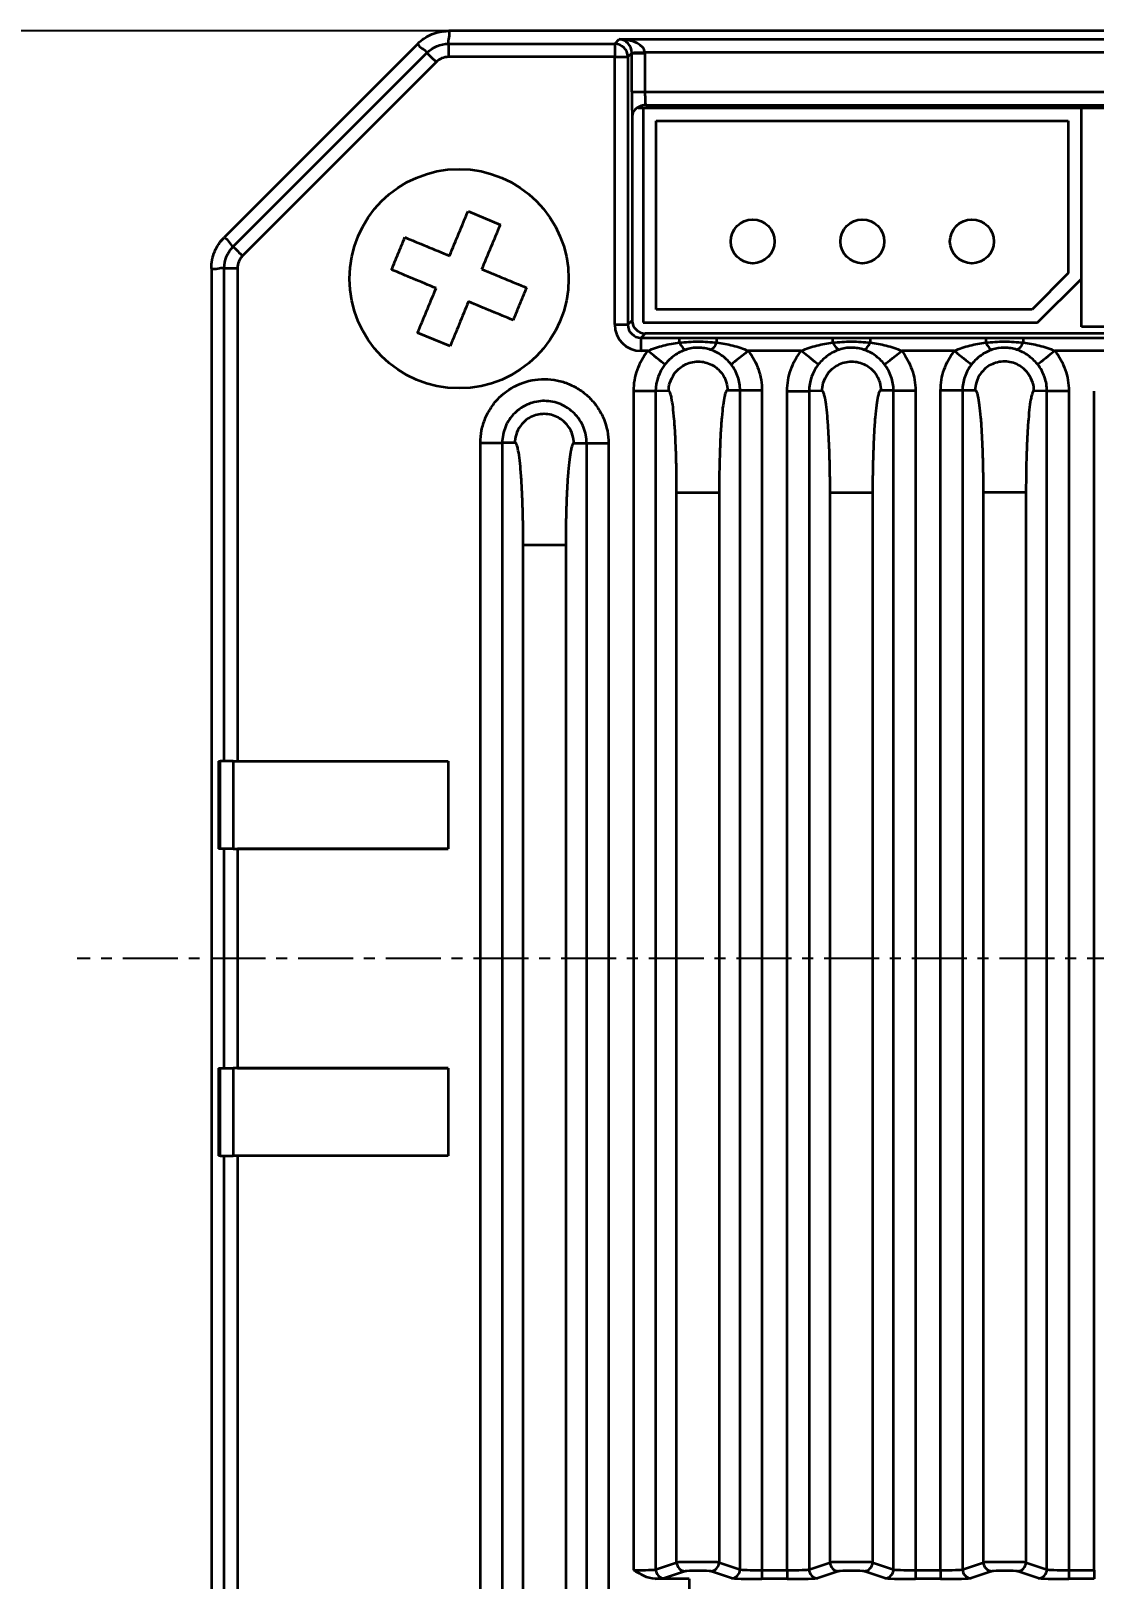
# Model space of a CAD drawing. Header units: inches. Extents: x 0 to 702, y -298 to -87.
# Drawn here: x 38.23 to 62.49, y -167.16 to -131.85 of the extents above; entities that cross this region are included whole.
import ezdxf

# ---------------------------------------------------------------- set-up
doc = ezdxf.new("R2010")
doc.units = ezdxf.units.IN
doc.linetypes.add('CENTER', pattern=[2, 1.25, -0.25, 0.25, -0.25])
doc.layers.add('尺寸线层', color=3, linetype='Continuous')
doc.layers.add('粗实线层', color=7, linetype='Continuous', lineweight=35)
doc.styles.add('字高0', font='hyswlongfangsong.ttf')
doc.dimstyles.new('1倍高(字高3.5)', dxfattribs={"dimtxt": 3.5, "dimasz": 2.5, "dimexe": 1.25, "dimexo": 0.625, "dimtad": 1, "dimtoh": 1, "dimdsep": 46, "dimtxsty": '字高0', "dimcen": 2.5, "dimazin": 2, "dimtfac": 1, "dimtmove": 0, "dimatfit": 3, "dimfxl": 1, "dimarcsym": 0})

# ---------------------------------------------------------------- blocks, each defined once
blk = doc.blocks.new('*D14')
at = {"layer": '尺寸线层', "color": 0, "lineweight": -2, "transparency": 16777216}
for p, q in [((42.348, -165.819), (42.348, -194.616)), ((84.648, -165.819), (84.648, -194.616)), ((44.848, -193.366), (82.148, -193.366))]:
    blk.add_line(p, q, dxfattribs=at)
at = {"layer": '尺寸线层', "color": 0, "transparency": 16777216}
for points in [[(44.848, -192.95), (44.848, -193.783), (42.348, -193.366)], [(82.148, -192.95), (82.148, -193.783), (84.648, -193.366)]]:
    blk.add_solid(points, dxfattribs=at)
at = {"layer": '尺寸线层', "color": 0, "transparency": 16777216, "insert": (63.498, -190.991), "char_height": 3.5, "attachment_point": 5, "style": '字高0'}
blk.add_mtext('42', dxfattribs=at)
blk = doc.blocks.new('*D15')
at = {"layer": '尺寸线层', "color": 0, "lineweight": -2, "transparency": 16777216}
for p, q in [((56.642, -131.854), (34.18, -131.854)), ((35.43, -171.654), (35.43, -134.354)), ((56.642, -174.154), (34.18, -174.154))]:
    blk.add_line(p, q, dxfattribs=at)
at = {"layer": '尺寸线层', "color": 0, "transparency": 16777216}
for points in [[(35.013, -134.354), (35.847, -134.354), (35.43, -131.854)], [(35.013, -171.654), (35.847, -171.654), (35.43, -174.154)]]:
    blk.add_solid(points, dxfattribs=at)
at = {"layer": '尺寸线层', "color": 0, "transparency": 16777216, "insert": (33.055, -153.004), "char_height": 3.5, "attachment_point": 5, "rotation": 90, "style": '字高0'}
blk.add_mtext('42', dxfattribs=at)

msp = doc.modelspace()

# ---------------------------------------------------------------- linework, layer by layer
at = {"color": 0, "linetype": 'CENTER'}
msp.add_line((87.58, -153.004), (39.29, -153.004), dxfattribs=at)
at = {"layer": '粗实线层', "color": 0, "linetype": 'Continuous'}
for p, q in [((47.643, -131.866), (47.762, -131.854)), ((79.234, -131.854), (47.762, -131.854)), ((47.055, -132.147), (42.64, -136.562)), ((42.846, -136.771), (47.264, -132.353)), ((47.759, -132.148), (51.551, -132.148)), ((47.759, -132.148), (47.759, -132.448)), ((51.551, -132.148), (51.655, -132.043)), ((51.551, -132.148), (51.551, -132.448)), ((51.655, -132.043), (74.74, -132.043)), ((51.94, -132.358), (51.851, -132.448)), ((51.94, -133.243), (51.94, -132.358)), ((51.94, -132.358), (52.24, -132.358)), ((74.156, -132.343), (52.24, -132.343)), ((52.24, -132.358), (52.24, -133.243)), ((47.476, -132.565), (43.058, -136.983)), ((51.551, -132.448), (47.759, -132.448)), ((51.551, -138.552), (51.551, -132.448)), ((51.551, -132.448), (51.851, -132.448)), ((51.851, -132.448), (51.851, -138.552)), ((51.94, -133.243), (52.24, -133.243)), ((52.24, -133.243), (74.155, -133.243)), ((52.077, -133.604), (52.198, -133.604)), ((52.198, -133.604), (52.198, -138.504)), ((52.198, -133.604), (62.198, -133.604)), ((52.256, -133.543), (74.14, -133.543)), ((62.198, -133.604), (74.198, -133.604)), ((62.198, -138.604), (62.198, -133.604)), ((51.948, -134.038), (51.948, -138.455)), ((52.498, -133.904), (61.898, -133.904)), ((52.498, -138.204), (52.498, -133.904)), ((61.898, -133.904), (61.898, -137.38)), ((48.203, -135.966), (48.942, -136.272)), ((42.564, -136.654), (42.641, -136.562)), ((42.348, -137.268), (42.348, -168.74)), ((42.641, -148.504), (42.641, -137.266)), ((42.641, -137.266), (42.941, -137.266)), ((42.941, -137.266), (42.941, -148.504)), ((61.898, -137.38), (61.073, -138.204)), ((61.198, -138.504), (62.198, -137.504)), ((61.073, -138.204), (52.498, -138.204)), ((47.793, -139.043), (47.054, -138.737)), ((51.551, -138.552), (51.851, -138.552)), ((51.851, -138.552), (51.948, -138.455)), ((52.198, -138.504), (61.198, -138.504)), ((74.198, -138.604), (62.198, -138.604)), ((52.248, -138.754), (52.15, -138.852)), ((52.15, -139.151), (52.15, -138.852)), ((52.15, -138.852), (53.027, -138.852)), ((74.148, -138.754), (52.248, -138.754)), ((53.88, -138.852), (56.527, -138.852)), ((57.38, -138.852), (60.015, -138.852)), ((60.869, -138.852), (63.527, -138.852)), ((52.305, -139.151), (52.15, -139.151)), ((55.805, -139.151), (54.598, -139.151)), ((59.298, -139.151), (58.098, -139.151)), ((62.805, -139.151), (61.59, -139.151)), ((51.985, -166.955), (51.985, -140.065)), ((52.78, -140.063), (52.484, -140.065)), ((52.484, -140.065), (52.484, -166.938)), ((54.411, -140.053), (54.124, -140.053)), ((54.411, -166.938), (54.411, -140.053)), ((54.91, -140.053), (54.91, -166.955)), ((55.485, -166.955), (55.485, -140.065)), ((56.28, -140.063), (55.984, -140.065)), ((55.984, -140.065), (55.984, -166.938)), ((57.911, -140.053), (57.624, -140.053)), ((57.911, -166.938), (57.911, -140.053)), ((58.41, -140.053), (58.41, -166.955)), ((58.985, -166.955), (58.985, -140.053)), ((59.772, -140.053), (59.484, -140.053)), ((59.484, -140.053), (59.484, -166.938)), ((61.411, -140.065), (61.115, -140.063)), ((61.411, -166.938), (61.411, -140.065)), ((61.91, -140.065), (61.91, -166.955)), ((62.485, -166.955), (62.485, -140.065)), ((48.485, -172.659), (48.485, -141.249)), ((48.984, -141.249), (48.984, -172.659)), ((49.272, -141.249), (48.984, -141.249)), ((50.911, -141.262), (50.615, -141.26)), ((50.911, -172.647), (50.911, -141.262)), ((51.41, -141.262), (51.41, -172.647)), ((52.963, -166.778), (52.963, -142.383)), ((53.932, -142.383), (53.932, -166.778)), ((56.463, -166.778), (56.463, -142.383)), ((57.432, -142.383), (57.432, -166.778)), ((59.963, -166.778), (59.963, -142.383)), ((60.932, -142.383), (60.932, -166.778)), ((49.463, -170.329), (49.463, -143.58)), ((50.432, -143.58), (50.432, -170.329)), ((42.513, -148.504), (42.513, -150.504)), ((42.513, -148.504), (42.548, -148.504)), ((42.548, -150.504), (42.548, -148.504)), ((42.848, -148.504), (42.548, -148.504)), ((42.848, -148.504), (42.848, -150.504)), ((42.848, -148.504), (47.748, -148.504)), ((42.941, -148.504), (47.748, -148.504)), ((47.748, -148.504), (47.748, -150.504)), ((42.548, -150.504), (42.513, -150.504)), ((42.848, -150.504), (42.548, -150.504)), ((42.641, -155.504), (42.641, -150.504)), ((42.848, -150.504), (47.748, -150.504)), ((42.941, -150.504), (42.941, -155.504)), ((47.748, -150.504), (42.941, -150.504)), ((42.513, -155.504), (42.513, -157.504)), ((42.513, -155.504), (42.548, -155.504)), ((42.548, -157.504), (42.548, -155.504)), ((42.548, -155.504), (42.848, -155.504)), ((42.848, -155.504), (42.848, -157.504)), ((47.748, -155.504), (42.848, -155.504)), ((42.941, -155.504), (47.748, -155.504)), ((47.748, -155.504), (47.748, -157.504)), ((42.548, -157.504), (42.513, -157.504)), ((42.548, -157.504), (42.848, -157.504)), ((42.641, -168.743), (42.641, -157.504)), ((47.748, -157.504), (42.848, -157.504)), ((42.941, -157.504), (42.941, -168.743)), ((47.748, -157.504), (42.941, -157.504)), ((52.484, -166.938), (52.963, -166.778)), ((53.163, -166.978), (52.683, -167.138)), ((54.212, -167.138), (53.733, -166.978)), ((53.932, -166.778), (54.411, -166.938)), ((54.91, -166.955), (54.91, -167.155)), ((54.91, -166.955), (55.485, -166.955)), ((55.485, -166.955), (55.485, -167.155)), ((55.984, -166.938), (56.463, -166.778)), ((56.663, -166.978), (56.183, -167.138)), ((57.712, -167.138), (57.233, -166.978)), ((57.432, -166.778), (57.911, -166.938)), ((58.41, -166.955), (58.41, -167.155)), ((58.41, -166.955), (58.985, -166.955)), ((58.985, -166.955), (58.985, -167.155)), ((59.484, -166.938), (59.963, -166.778)), ((60.163, -166.978), (59.683, -167.138)), ((61.212, -167.138), (60.733, -166.978)), ((60.932, -166.778), (61.411, -166.938)), ((61.91, -166.955), (61.91, -167.155)), ((61.91, -166.955), (62.485, -166.955)), ((62.485, -166.955), (62.485, -167.155)), ((53.251, -167.15), (52.47, -167.15)), ((53.251, -167.15), (53.251, -173.704)), ((55.485, -167.155), (54.91, -167.155)), ((58.985, -167.155), (58.41, -167.155)), ((62.485, -167.155), (61.91, -167.155))]:
    msp.add_line(p, q, dxfattribs=at)
at = {"layer": '粗实线层', "color": 0, "linetype": 'Continuous', "flags": 128}
for points in [[(47.264, -132.353), (47.269, -132.358), (47.282, -132.371), (47.302, -132.391), (47.328, -132.417), (47.36, -132.449), (47.396, -132.485), (47.435, -132.524), (47.476, -132.565)], [(51.94, -132.351), (51.947, -132.351), (51.965, -132.35), (51.993, -132.349), (52.03, -132.348), (52.076, -132.347), (52.127, -132.346), (52.182, -132.345), (52.24, -132.343)], [(42.846, -136.771), (42.851, -136.776), (42.864, -136.789), (42.884, -136.808), (42.91, -136.835), (42.942, -136.867), (42.978, -136.903), (43.018, -136.942), (43.058, -136.983)], [(52.695, -139.462), (52.683, -139.452), (52.657, -139.432), (52.619, -139.402), (52.571, -139.363), (52.513, -139.317), (52.448, -139.265), (52.378, -139.209), (52.305, -139.151)], [(54.598, -139.151), (54.525, -139.209), (54.455, -139.264), (54.389, -139.316), (54.331, -139.361), (54.282, -139.4), (54.244, -139.43), (54.219, -139.45), (54.206, -139.46)], [(56.195, -139.462), (56.183, -139.452), (56.157, -139.432), (56.119, -139.402), (56.071, -139.363), (56.013, -139.317), (55.948, -139.265), (55.878, -139.209), (55.805, -139.151)], [(57.706, -139.46), (57.719, -139.45), (57.744, -139.43), (57.782, -139.4), (57.831, -139.361), (57.889, -139.316), (57.955, -139.264), (58.025, -139.209), (58.098, -139.151)], [(59.298, -139.151), (59.37, -139.209), (59.441, -139.264), (59.506, -139.316), (59.564, -139.361), (59.613, -139.4), (59.651, -139.43), (59.677, -139.45), (59.689, -139.46)], [(61.59, -139.151), (61.518, -139.209), (61.448, -139.265), (61.383, -139.317), (61.325, -139.363), (61.276, -139.402), (61.238, -139.432), (61.213, -139.452), (61.2, -139.462)]]:
    msp.add_lwpolyline(points, dxfattribs=at)
at = {"layer": '粗实线层', "color": 0, "linetype": 'Continuous'}
for centre, radius in [((47.998, -137.504), 2.5), ((54.698, -136.654), 0.5), ((57.198, -136.654), 0.5), ((59.698, -136.654), 0.5)]:
    msp.add_circle(centre, radius, dxfattribs=at)
for centre, radius, start, end in [((51.55, -132.448), 0.3, 0.0465, 89.9537), ((52.256, -133.843), 0.3, 89.9593, 116.6074), ((52.684, -166.938), 0.2, 180.0596, 269.7832), ((53.163, -166.778), 0.2, 180.0589, 269.7836), ((53.732, -166.778), 0.2, 270.2166, 359.9405), ((54.211, -166.938), 0.2, 270.2168, 359.9406), ((56.184, -166.938), 0.2, 180.0592, 269.7834), ((56.663, -166.778), 0.2, 180.0593, 269.7834), ((57.232, -166.778), 0.2, 270.2165, 359.9408), ((57.711, -166.938), 0.2, 270.2167, 359.9406), ((59.684, -166.938), 0.2, 180.0594, 269.7833), ((60.163, -166.778), 0.2, 180.0592, 269.7835), ((60.732, -166.778), 0.2, 270.2165, 359.9408), ((61.211, -166.938), 0.2, 270.2167, 359.9406)]:
    msp.add_arc(centre, radius, start, end, dxfattribs=at)
for centre, major_axis, ratio, start_param, end_param in [((51.655, -132.343), (0.113, -0.281), 0.928188, 1.187683, 2.732299), ((51.655, -132.343), (0.584, -0.011), 0.512958, 0.035533, 1.58015), ((51.64, -132.359), (-0.213, -0.213), 0.997948, 2.356537, 2.382032), ((51.64, -132.359), (-0.425, -0.425), 0.999315, 2.356537, 2.382032), ((51.956, -133.243), (0, -0.6), 0.026186, 4.712389, 5.866355), ((52.256, -133.243), (0, -0.3), 0.052372, 4.712389, 6.309365), ((51.961, -134.038), (0, -0.5), 0.026186, 4.197059, 4.712389), ((52.151, -138.551), (0.425, 0.425), 0.999315, 2.356537, 3.926648), ((52.151, -138.551), (-0.213, -0.213), 0.997948, 5.49813, 7.068241), ((52.248, -138.454), (0.212, 0.212), 0.999315, 2.356537, 3.926648), ((51.985, -166.936), (0.5, 0), 0.03666, 4.712389, 6.204645), ((53.448, -166.779), (0.486, 0), 0.015406, 0.07854, 3.063053), ((53.448, -166.979), (0.286, 0), 0.026186, 0.07854, 3.063053), ((54.91, -166.936), (0.5, 0), 0.03666, 3.220132, 4.712389), ((55.485, -166.936), (0.5, 0), 0.03666, 4.712389, 6.204645), ((56.948, -166.779), (0.486, 0), 0.015406, 0.07854, 3.063053), ((56.948, -166.979), (0.286, 0), 0.026186, 0.07854, 3.063053), ((58.41, -166.936), (0.5, 0), 0.03666, 3.220132, 4.712389), ((58.985, -166.936), (0.5, 0), 0.03666, 4.712389, 6.204645), ((60.448, -166.779), (0.486, 0), 0.015406, 0.07854, 3.063053), ((60.448, -166.979), (0.286, 0), 0.026186, 0.07854, 3.063053), ((61.91, -166.936), (0.5, 0), 0.03666, 3.220132, 4.712389), ((51.985, -167.136), (0.7, 0), 0.026186, 5.476837, 6.204645), ((54.91, -167.136), (0.7, 0), 0.026186, 3.220132, 4.712389), ((55.485, -167.136), (0.7, 0), 0.026186, 4.712389, 6.204645), ((58.41, -167.136), (0.7, 0), 0.026186, 3.220132, 4.712389), ((58.985, -167.136), (0.7, 0), 0.026186, 4.712389, 6.204645), ((61.91, -167.136), (0.7, 0), 0.026186, 3.220132, 4.712389)]:
    msp.add_ellipse(centre, major_axis=major_axis, ratio=ratio, start_param=start_param, end_param=end_param, dxfattribs=at)
for points, knots in [([(47.055, -132.147), (47.148, -132.054), (47.257, -131.981), (47.5, -131.88), (47.63, -131.854), (47.762, -131.854)], [0, 0, 0, 0, 0.5, 0.5, 1, 1, 1, 1]), ([(52.122, -133.575), (52.084, -133.594), (52.04, -133.618), (51.973, -133.688), (51.95, -133.735), (51.949, -133.792)], [0, 0, 0, 0, 0.5, 0.5, 1, 1, 1, 1]), ([(47.781, -136.982), (47.853, -136.809), (47.999, -136.458), (48.134, -136.131), (48.203, -135.966)], [0, 0, 0, 0, 0.493133, 1, 1, 1, 1]), ([(42.348, -137.268), (42.348, -137.136), (42.373, -137.008), (42.474, -136.765), (42.547, -136.655), (42.64, -136.562)], [0, 0, 0, 0, 0.5, 0.5, 1, 1, 1, 1]), ([(46.765, -136.56), (46.926, -136.627), (47.253, -136.762), (47.604, -136.908), (47.781, -136.982)], [0, 0, 0, 0, 0.493132, 1, 1, 1, 1]), ([(48.52, -137.288), (48.592, -137.115), (48.738, -136.764), (48.873, -136.438), (48.942, -136.272)], [0, 0, 0, 0, 0.493133, 1, 1, 1, 1]), ([(47.475, -137.721), (47.302, -137.649), (46.951, -137.503), (46.624, -137.368), (46.459, -137.299)], [0, 0, 0, 0, 0.493133, 1, 1, 1, 1]), ([(48.52, -137.288), (48.693, -137.36), (49.044, -137.505), (49.371, -137.641), (49.536, -137.709)], [0, 0, 0, 0, 0.493133, 1, 1, 1, 1]), ([(47.054, -138.737), (47.12, -138.576), (47.256, -138.249), (47.401, -137.898), (47.475, -137.721)], [0, 0, 0, 0, 0.493133, 1, 1, 1, 1]), ([(48.214, -138.027), (48.142, -138.2), (47.997, -138.551), (47.861, -138.878), (47.793, -139.043)], [0, 0, 0, 0, 0.493133, 1, 1, 1, 1]), ([(49.23, -138.448), (49.069, -138.382), (48.743, -138.246), (48.392, -138.101), (48.214, -138.027)], [0, 0, 0, 0, 0.493133, 1, 1, 1, 1]), ([(49.536, -137.709), (49.485, -137.833), (49.383, -138.079), (49.281, -138.325), (49.23, -138.448)], [0, 0, 0, 0, 0.499999, 1, 1, 1, 1]), ([(52.305, -139.151), (52.419, -139.098), (52.538, -139.059), (52.78, -138.998), (52.903, -138.977), (53.027, -138.962)], [0, 0, 0, 0, 0.5, 0.5, 1, 1, 1, 1]), ([(53.027, -138.852), (53.098, -138.852), (53.24, -138.852), (53.406, -138.852), (53.548, -138.852), (53.662, -138.852), (53.78, -138.852), (53.851, -138.852), (53.88, -138.852)], [0, 0, 0, 0, 0.250053, 0.500105, 0.583751, 0.750064, 0.89878, 1, 1, 1, 1]), ([(53.027, -138.962), (53.168, -138.949), (53.31, -138.937), (53.595, -138.937), (53.737, -138.949), (53.879, -138.961)], [0, 0, 0, 0, 0.5, 0.5, 1, 1, 1, 1]), ([(53.735, -139.123), (53.692, -139.108), (53.646, -139.097), (53.551, -139.082), (53.502, -139.078), (53.404, -139.078), (53.357, -139.081), (53.262, -139.097), (53.215, -139.108), (53.172, -139.123)], [0, 0, 0, 0, 0.25, 0.25, 0.5, 0.5, 0.75, 0.75, 1, 1, 1, 1]), ([(53.879, -138.962), (54.003, -138.977), (54.125, -138.998), (54.366, -139.059), (54.484, -139.097), (54.598, -139.151)], [0, 0, 0, 0, 0.5, 0.5, 1, 1, 1, 1]), ([(55.805, -139.151), (55.919, -139.098), (56.038, -139.059), (56.28, -138.998), (56.403, -138.977), (56.527, -138.962)], [0, 0, 0, 0, 0.5, 0.5, 1, 1, 1, 1]), ([(56.527, -138.852), (56.598, -138.852), (56.74, -138.852), (56.906, -138.852), (57.048, -138.852), (57.162, -138.852), (57.28, -138.852), (57.351, -138.852), (57.38, -138.852)], [0, 0, 0, 0, 0.250053, 0.500105, 0.583751, 0.750064, 0.89878, 1, 1, 1, 1]), ([(56.527, -138.962), (56.669, -138.949), (56.811, -138.937), (57.095, -138.937), (57.238, -138.949), (57.38, -138.962)], [0, 0, 0, 0, 0.5, 0.5, 1, 1, 1, 1]), ([(57.236, -139.123), (57.192, -139.108), (57.146, -139.097), (57.052, -139.082), (57.002, -139.078), (56.905, -139.078), (56.857, -139.081), (56.762, -139.097), (56.715, -139.108), (56.672, -139.123)], [0, 0, 0, 0, 0.25, 0.25, 0.5, 0.5, 0.75, 0.75, 1, 1, 1, 1]), ([(57.38, -138.962), (57.503, -138.977), (57.625, -138.998), (57.866, -139.059), (57.984, -139.097), (58.098, -139.151)], [0, 0, 0, 0, 0.5, 0.5, 1, 1, 1, 1]), ([(59.298, -139.151), (59.411, -139.097), (59.53, -139.059), (59.77, -138.998), (59.892, -138.977), (60.016, -138.962)], [0, 0, 0, 0, 0.5, 0.5, 1, 1, 1, 1]), ([(60.015, -138.852), (60.087, -138.852), (60.229, -138.852), (60.395, -138.852), (60.537, -138.852), (60.65, -138.852), (60.769, -138.852), (60.84, -138.852), (60.869, -138.852)], [0, 0, 0, 0, 0.250047, 0.500094, 0.583435, 0.750058, 0.898476, 1, 1, 1, 1]), ([(60.016, -138.961), (60.158, -138.949), (60.3, -138.937), (60.584, -138.937), (60.727, -138.949), (60.868, -138.962)], [0, 0, 0, 0, 0.5, 0.5, 1, 1, 1, 1]), ([(60.723, -139.123), (60.68, -139.108), (60.633, -139.097), (60.539, -139.082), (60.491, -139.078), (60.346, -139.077), (60.248, -139.093), (60.161, -139.122)], [0, 0, 0, 0, 0.25, 0.25, 0.5, 0.5, 1, 1, 1, 1]), ([(60.869, -138.962), (60.993, -138.977), (61.115, -138.998), (61.357, -139.059), (61.476, -139.098), (61.59, -139.151)], [0, 0, 0, 0, 0.5, 0.5, 1, 1, 1, 1]), ([(51.985, -140.065), (51.985, -139.899), (52.013, -139.738), (52.123, -139.425), (52.202, -139.281), (52.305, -139.151)], [0, 0, 0, 0, 0.5, 0.5, 1, 1, 1, 1]), ([(53.172, -139.123), (53.079, -139.154), (52.995, -139.197), (52.835, -139.31), (52.761, -139.379), (52.695, -139.462)], [0, 0, 0, 0, 0.5, 0.5, 1, 1, 1, 1]), ([(52.78, -140.063), (52.78, -140.007), (52.788, -139.944), (52.829, -139.807), (52.863, -139.733), (52.971, -139.59), (53.045, -139.522), (53.23, -139.423), (53.341, -139.393), (53.563, -139.392), (53.673, -139.42), (53.858, -139.516), (53.933, -139.583), (54.041, -139.724), (54.075, -139.798), (54.116, -139.934), (54.123, -139.997), (54.124, -140.053)], [0, 0, 0, 0, 0.125, 0.125, 0.25, 0.25, 0.375, 0.375, 0.5, 0.5, 0.625, 0.625, 0.75, 0.75, 0.875, 0.875, 1, 1, 1, 1]), ([(54.206, -139.46), (54.141, -139.378), (54.068, -139.308), (53.91, -139.196), (53.827, -139.153), (53.735, -139.123)], [0, 0, 0, 0, 0.5, 0.5, 1, 1, 1, 1]), ([(54.598, -139.151), (54.699, -139.28), (54.776, -139.422), (54.883, -139.731), (54.91, -139.89), (54.91, -140.053)], [0, 0, 0, 0, 0.5, 0.5, 1, 1, 1, 1]), ([(55.485, -140.065), (55.485, -139.899), (55.513, -139.738), (55.623, -139.425), (55.702, -139.281), (55.805, -139.151)], [0, 0, 0, 0, 0.5, 0.5, 1, 1, 1, 1]), ([(56.672, -139.123), (56.579, -139.154), (56.495, -139.197), (56.335, -139.31), (56.261, -139.379), (56.195, -139.462)], [0, 0, 0, 0, 0.5, 0.5, 1, 1, 1, 1]), ([(56.28, -140.063), (56.28, -140.007), (56.288, -139.944), (56.329, -139.807), (56.363, -139.733), (56.471, -139.59), (56.545, -139.522), (56.73, -139.423), (56.841, -139.393), (57.063, -139.392), (57.173, -139.42), (57.358, -139.516), (57.433, -139.583), (57.541, -139.724), (57.575, -139.798), (57.616, -139.934), (57.623, -139.997), (57.624, -140.053)], [0, 0, 0, 0, 0.125, 0.125, 0.25, 0.25, 0.375, 0.375, 0.5, 0.5, 0.625, 0.625, 0.75, 0.75, 0.875, 0.875, 1, 1, 1, 1]), ([(57.706, -139.46), (57.641, -139.378), (57.568, -139.309), (57.41, -139.196), (57.328, -139.154), (57.236, -139.123)], [0, 0, 0, 0, 0.5, 0.5, 1, 1, 1, 1]), ([(58.098, -139.151), (58.199, -139.28), (58.276, -139.422), (58.383, -139.731), (58.41, -139.89), (58.41, -140.053)], [0, 0, 0, 0, 0.5, 0.5, 1, 1, 1, 1]), ([(58.985, -140.053), (58.985, -139.89), (59.012, -139.731), (59.119, -139.422), (59.196, -139.28), (59.298, -139.151)], [0, 0, 0, 0, 0.5, 0.5, 1, 1, 1, 1]), ([(60.161, -139.122), (60.069, -139.153), (59.986, -139.196), (59.828, -139.308), (59.754, -139.378), (59.689, -139.46)], [0, 0, 0, 0, 0.5, 0.5, 1, 1, 1, 1]), ([(61.115, -140.063), (61.115, -140.007), (61.108, -139.944), (61.067, -139.807), (61.032, -139.733), (60.925, -139.59), (60.85, -139.522), (60.665, -139.423), (60.555, -139.393), (60.332, -139.392), (60.222, -139.42), (60.037, -139.516), (59.963, -139.583), (59.855, -139.724), (59.821, -139.798), (59.779, -139.934), (59.772, -139.997), (59.772, -140.053)], [0, 0, 0, 0, 0.125, 0.125, 0.25, 0.25, 0.375, 0.375, 0.5, 0.5, 0.625, 0.625, 0.75, 0.75, 0.875, 0.875, 1, 1, 1, 1]), ([(61.2, -139.462), (61.134, -139.379), (61.06, -139.31), (60.9, -139.197), (60.817, -139.154), (60.723, -139.123)], [0, 0, 0, 0, 0.5, 0.5, 1, 1, 1, 1]), ([(61.59, -139.151), (61.694, -139.281), (61.773, -139.424), (61.882, -139.738), (61.91, -139.899), (61.91, -140.065)], [0, 0, 0, 0, 0.5, 0.5, 1, 1, 1, 1]), ([(48.485, -141.249), (48.485, -141.153), (48.495, -141.058), (48.532, -140.871), (48.56, -140.778), (48.634, -140.601), (48.679, -140.517), (48.785, -140.359), (48.847, -140.283), (49.05, -140.082), (49.214, -139.974), (49.566, -139.83), (49.759, -139.792), (50.045, -139.794), (50.142, -139.804), (50.329, -139.842), (50.42, -139.87), (50.597, -139.945), (50.682, -139.991), (50.84, -140.097), (50.914, -140.158), (51.05, -140.295), (51.11, -140.369), (51.216, -140.527), (51.262, -140.613), (51.372, -140.878), (51.41, -141.068), (51.41, -141.262)], [0, 0, 0, 0, 0.0625, 0.0625, 0.125, 0.125, 0.1875, 0.1875, 0.25, 0.25, 0.375, 0.375, 0.5, 0.5, 0.5625, 0.5625, 0.625, 0.625, 0.6875, 0.6875, 0.75, 0.75, 0.8125, 0.8125, 0.875, 0.875, 1, 1, 1, 1]), ([(54.411, -140.053), (54.411, -139.947), (54.394, -139.841), (54.324, -139.638), (54.273, -139.544), (54.206, -139.46)], [0, 0, 0, 0, 0.5, 0.5, 1, 1, 1, 1]), ([(57.911, -140.053), (57.911, -139.947), (57.894, -139.841), (57.824, -139.638), (57.773, -139.544), (57.706, -139.46)], [0, 0, 0, 0, 0.5, 0.5, 1, 1, 1, 1]), ([(59.689, -139.46), (59.623, -139.544), (59.572, -139.638), (59.501, -139.841), (59.484, -139.947), (59.484, -140.053)], [0, 0, 0, 0, 0.5, 0.5, 1, 1, 1, 1]), ([(61.411, -140.065), (61.411, -139.957), (61.393, -139.849), (61.321, -139.642), (61.268, -139.548), (61.2, -139.462)], [0, 0, 0, 0, 0.5, 0.5, 1, 1, 1, 1]), ([(52.484, -140.065), (52.474, -140.065), (52.416, -140.065), (52.234, -140.065), (52.11, -140.065), (51.985, -140.065)], [0, 0, 0, 0, 0.5, 0.5, 1, 1, 1, 1]), ([(52.963, -142.383), (52.963, -142.332), (52.963, -142.228), (52.962, -142.074), (52.96, -141.921), (52.957, -141.769), (52.953, -141.618), (52.945, -141.374), (52.932, -141.054), (52.908, -140.702), (52.88, -140.42), (52.852, -140.238), (52.826, -140.13), (52.803, -140.072), (52.788, -140.066), (52.78, -140.063)], [0, 0, 0, 0, 0.042435, 0.084763, 0.127186, 0.169904, 0.213114, 0.257004, 0.385035, 0.510346, 0.632954, 0.758305, 0.840238, 0.920365, 1, 1, 1, 1]), ([(54.124, -140.053), (54.12, -140.051), (54.112, -140.048), (54.1, -140.057), (54.088, -140.074), (54.077, -140.102), (54.065, -140.14), (54.046, -140.221), (54.02, -140.375), (53.99, -140.658), (53.965, -141.016), (53.95, -141.369), (53.941, -141.671), (53.936, -141.906), (53.933, -142.143), (53.932, -142.303), (53.932, -142.383)], [0, 0, 0, 0, 0.039569, 0.079145, 0.118908, 0.159037, 0.199704, 0.241076, 0.366449, 0.489519, 0.614819, 0.743173, 0.80862, 0.872777, 0.936334, 1, 1, 1, 1]), ([(54.91, -140.053), (54.785, -140.053), (54.662, -140.053), (54.479, -140.053), (54.421, -140.053), (54.411, -140.053)], [0, 0, 0, 0, 0.5, 0.5, 1, 1, 1, 1]), ([(55.485, -140.065), (55.61, -140.065), (55.734, -140.065), (55.916, -140.065), (55.974, -140.065), (55.984, -140.065)], [0, 0, 0, 0, 0.5, 0.5, 1, 1, 1, 1]), ([(56.463, -142.383), (56.463, -142.332), (56.463, -142.228), (56.462, -142.074), (56.46, -141.921), (56.457, -141.769), (56.453, -141.618), (56.445, -141.374), (56.432, -141.054), (56.408, -140.702), (56.38, -140.42), (56.352, -140.238), (56.326, -140.13), (56.303, -140.072), (56.288, -140.066), (56.28, -140.063)], [0, 0, 0, 0, 0.042435, 0.084763, 0.127186, 0.169904, 0.213114, 0.257004, 0.385035, 0.510346, 0.632954, 0.758305, 0.840238, 0.920365, 1, 1, 1, 1]), ([(57.624, -140.053), (57.62, -140.051), (57.612, -140.048), (57.6, -140.057), (57.588, -140.074), (57.577, -140.102), (57.565, -140.14), (57.546, -140.221), (57.52, -140.375), (57.49, -140.658), (57.465, -141.016), (57.45, -141.369), (57.441, -141.671), (57.436, -141.906), (57.433, -142.143), (57.432, -142.303), (57.432, -142.383)], [0, 0, 0, 0, 0.039569, 0.079145, 0.118908, 0.159037, 0.199704, 0.241076, 0.366449, 0.489519, 0.614819, 0.743173, 0.80862, 0.872777, 0.936334, 1, 1, 1, 1]), ([(57.911, -140.053), (57.921, -140.053), (57.979, -140.053), (58.162, -140.053), (58.285, -140.053), (58.41, -140.053)], [0, 0, 0, 0, 0.5, 0.5, 1, 1, 1, 1]), ([(59.484, -140.053), (59.474, -140.053), (59.416, -140.053), (59.234, -140.053), (59.11, -140.053), (58.985, -140.053)], [0, 0, 0, 0, 0.5, 0.5, 1, 1, 1, 1]), ([(59.963, -142.383), (59.963, -142.338), (59.963, -142.246), (59.962, -142.11), (59.961, -141.974), (59.958, -141.84), (59.955, -141.707), (59.952, -141.574), (59.944, -141.338), (59.93, -141.016), (59.905, -140.658), (59.876, -140.375), (59.846, -140.199), (59.819, -140.098), (59.795, -140.05), (59.78, -140.052), (59.772, -140.053)], [0, 0, 0, 0, 0.03641, 0.072699, 0.108997, 0.145438, 0.182153, 0.21927, 0.256914, 0.385118, 0.510581, 0.633503, 0.759038, 0.840978, 0.92083, 1, 1, 1, 1]), ([(61.115, -140.063), (61.111, -140.064), (61.104, -140.065), (61.092, -140.079), (61.081, -140.102), (61.07, -140.134), (61.059, -140.175), (61.04, -140.261), (61.015, -140.419), (60.987, -140.702), (60.963, -141.054), (60.949, -141.397), (60.94, -141.692), (60.935, -141.92), (60.933, -142.151), (60.932, -142.306), (60.932, -142.383)], [0, 0, 0, 0, 0.0398165, 0.0796054, 0.1195344, 0.1597691, 0.2004714, 0.2417979, 0.3669882, 0.4897422, 0.6148888, 0.7430683, 0.8085635, 0.8727751, 0.9363613, 1, 1, 1, 1]), ([(61.91, -140.065), (61.785, -140.065), (61.662, -140.065), (61.479, -140.065), (61.421, -140.065), (61.411, -140.065)], [0, 0, 0, 0, 0.5, 0.5, 1, 1, 1, 1]), ([(50.911, -141.262), (50.911, -141.134), (50.886, -141.009), (50.79, -140.775), (50.719, -140.669), (50.54, -140.489), (50.434, -140.417), (50.202, -140.319), (50.076, -140.293), (49.824, -140.291), (49.697, -140.315), (49.465, -140.409), (49.357, -140.48), (49.178, -140.657), (49.106, -140.764), (49.009, -140.997), (48.984, -141.122), (48.984, -141.25)], [0, 0, 0, 0, 0.125, 0.125, 0.25, 0.25, 0.375, 0.375, 0.5, 0.5, 0.625, 0.625, 0.75, 0.75, 0.875, 0.875, 1, 1, 1, 1]), ([(50.615, -141.26), (50.615, -141.204), (50.608, -141.14), (50.567, -141.003), (50.532, -140.929), (50.425, -140.787), (50.35, -140.719), (50.165, -140.619), (50.055, -140.59), (49.832, -140.588), (49.722, -140.616), (49.537, -140.712), (49.463, -140.779), (49.355, -140.92), (49.321, -140.994), (49.279, -141.13), (49.272, -141.193), (49.272, -141.249)], [0, 0, 0, 0, 0.125, 0.125, 0.25, 0.25, 0.375, 0.375, 0.5, 0.5, 0.625, 0.625, 0.75, 0.75, 0.875, 0.875, 1, 1, 1, 1]), ([(48.485, -141.249), (48.61, -141.249), (48.734, -141.249), (48.916, -141.249), (48.974, -141.249), (48.984, -141.249)], [0, 0, 0, 0, 0.5, 0.5, 1, 1, 1, 1]), ([(49.463, -143.58), (49.463, -143.534), (49.463, -143.443), (49.462, -143.306), (49.461, -143.171), (49.458, -143.036), (49.455, -142.903), (49.452, -142.77), (49.444, -142.534), (49.43, -142.213), (49.405, -141.855), (49.376, -141.572), (49.346, -141.395), (49.319, -141.295), (49.295, -141.246), (49.28, -141.248), (49.272, -141.249)], [0, 0, 0, 0, 0.0364105, 0.0726986, 0.108997, 0.1454382, 0.1821534, 0.2192705, 0.2569137, 0.3851181, 0.5105807, 0.6335034, 0.7590378, 0.8409777, 0.92083, 1, 1, 1, 1]), ([(50.615, -141.26), (50.611, -141.26), (50.604, -141.261), (50.592, -141.275), (50.581, -141.298), (50.57, -141.33), (50.559, -141.372), (50.54, -141.457), (50.515, -141.616), (50.487, -141.898), (50.463, -142.25), (50.449, -142.594), (50.44, -142.888), (50.435, -143.116), (50.433, -143.347), (50.432, -143.502), (50.432, -143.58)], [0, 0, 0, 0, 0.039816, 0.079605, 0.119534, 0.159769, 0.200471, 0.241798, 0.366988, 0.489742, 0.614889, 0.743068, 0.808564, 0.872775, 0.936361, 1, 1, 1, 1]), ([(51.41, -141.262), (51.285, -141.262), (51.162, -141.262), (50.979, -141.262), (50.921, -141.262), (50.911, -141.262)], [0, 0, 0, 0, 0.5, 0.5, 1, 1, 1, 1]), ([(52.963, -142.383), (52.966, -142.383), (52.975, -142.383), (53.01, -142.383), (53.038, -142.383), (53.118, -142.383), (53.171, -142.383), (53.298, -142.383), (53.373, -142.383), (53.522, -142.383), (53.597, -142.383), (53.725, -142.383), (53.778, -142.383), (53.858, -142.383), (53.885, -142.383), (53.92, -142.383), (53.929, -142.383), (53.932, -142.383)], [0, 0, 0, 0, 0.125, 0.125, 0.25, 0.25, 0.375, 0.375, 0.5, 0.5, 0.625, 0.625, 0.75, 0.75, 0.875, 0.875, 1, 1, 1, 1]), ([(56.463, -142.383), (56.466, -142.383), (56.475, -142.383), (56.51, -142.383), (56.538, -142.383), (56.618, -142.383), (56.671, -142.383), (56.798, -142.383), (56.873, -142.383), (57.022, -142.383), (57.097, -142.383), (57.225, -142.383), (57.278, -142.383), (57.358, -142.383), (57.385, -142.383), (57.42, -142.383), (57.429, -142.383), (57.432, -142.383)], [0, 0, 0, 0, 0.125, 0.125, 0.25, 0.25, 0.375, 0.375, 0.5, 0.5, 0.625, 0.625, 0.75, 0.75, 0.875, 0.875, 1, 1, 1, 1]), ([(60.932, -142.383), (60.922, -142.383), (60.866, -142.383), (60.689, -142.383), (60.568, -142.383), (60.327, -142.383), (60.207, -142.383), (60.029, -142.383), (59.973, -142.383), (59.963, -142.383)], [0, 0, 0, 0, 0.25, 0.25, 0.5, 0.5, 0.75, 0.75, 1, 1, 1, 1]), ([(50.432, -143.58), (50.422, -143.58), (50.366, -143.58), (50.189, -143.58), (50.068, -143.58), (49.827, -143.58), (49.707, -143.58), (49.529, -143.58), (49.473, -143.58), (49.463, -143.58)], [0, 0, 0, 0, 0.25, 0.25, 0.5, 0.5, 0.75, 0.75, 1, 1, 1, 1]), ([(52.47, -167.15), (52.38, -167.15), (52.294, -167.122), (52.135, -167.049), (52.06, -167.002), (51.985, -166.955)], [0, 0, 0, 0, 0.5, 0.5, 1, 1, 1, 1])]:
    msp.add_open_spline(points, degree=3, knots=knots, dxfattribs=at)
for points in [[(47.762, -131.854), (47.802, -131.952), (47.725, -132.05), (47.759, -132.148)], [(47.055, -132.147), (47.095, -132.245), (47.219, -132.259), (47.264, -132.353)], [(47.264, -132.353), (47.394, -132.223), (47.576, -132.148), (47.759, -132.148)], [(47.759, -132.448), (47.654, -132.448), (47.551, -132.49), (47.476, -132.565)], [(42.64, -136.562), (42.738, -136.602), (42.753, -136.726), (42.846, -136.771)], [(46.459, -137.299), (46.51, -137.176), (46.612, -136.93), (46.714, -136.683), (46.765, -136.56)], [(42.641, -137.266), (42.641, -137.082), (42.716, -136.901), (42.846, -136.771)], [(42.348, -137.268), (42.445, -137.309), (42.543, -137.231), (42.641, -137.266)], [(43.058, -136.983), (42.984, -137.058), (42.941, -137.161), (42.941, -137.266)], [(53.027, -138.962), (53.027, -138.895), (53.027, -138.854), (53.027, -138.852)], [(53.027, -138.962), (53.081, -139.062), (53.135, -139.122), (53.172, -139.123)], [(53.879, -138.962), (53.825, -139.062), (53.771, -139.122), (53.735, -139.123)], [(53.879, -138.962), (53.879, -138.895), (53.88, -138.854), (53.88, -138.852)], [(56.527, -138.962), (56.527, -138.895), (56.527, -138.854), (56.527, -138.852)], [(56.671, -139.123), (56.635, -139.122), (56.582, -139.062), (56.528, -138.962)], [(57.235, -139.123), (57.272, -139.123), (57.326, -139.062), (57.381, -138.962)], [(57.38, -138.852), (57.38, -138.854), (57.38, -138.895), (57.38, -138.962)], [(60.015, -138.852), (60.016, -138.854), (60.016, -138.895), (60.016, -138.962)], [(60.016, -138.961), (60.071, -139.062), (60.125, -139.122), (60.161, -139.122)], [(60.868, -138.962), (60.814, -139.062), (60.76, -139.122), (60.724, -139.123)], [(60.869, -138.852), (60.869, -138.854), (60.869, -138.895), (60.869, -138.962)], [(52.695, -139.462), (52.559, -139.633), (52.484, -139.846), (52.484, -140.065)], [(56.195, -139.462), (56.059, -139.633), (55.984, -139.846), (55.984, -140.065)]]:
    msp.add_open_spline(points, degree=3, dxfattribs=at)

# ---------------------------------------------------------------- dimensions: what is measured, and where the dimension line sits
at = {"layer": '尺寸线层', "color": 0}
for p1, p2, distance, picture, middle in [((57.267, -174.154), (57.267, -131.854), 21.837, '*D15', (33.055, -153.004)), ((42.348, -165.194), (84.648, -165.194), -28.172, '*D14', (63.498, -190.991))]:
    dim = msp.add_aligned_dim(p1=p1, p2=p2, distance=distance, text='42', dimstyle='1倍高(字高3.5)', dxfattribs=at)
    dim.commit()
    dim.dimension.update_dxf_attribs({"geometry": picture, "text_midpoint": middle})

doc.saveas('drawing.dxf')
